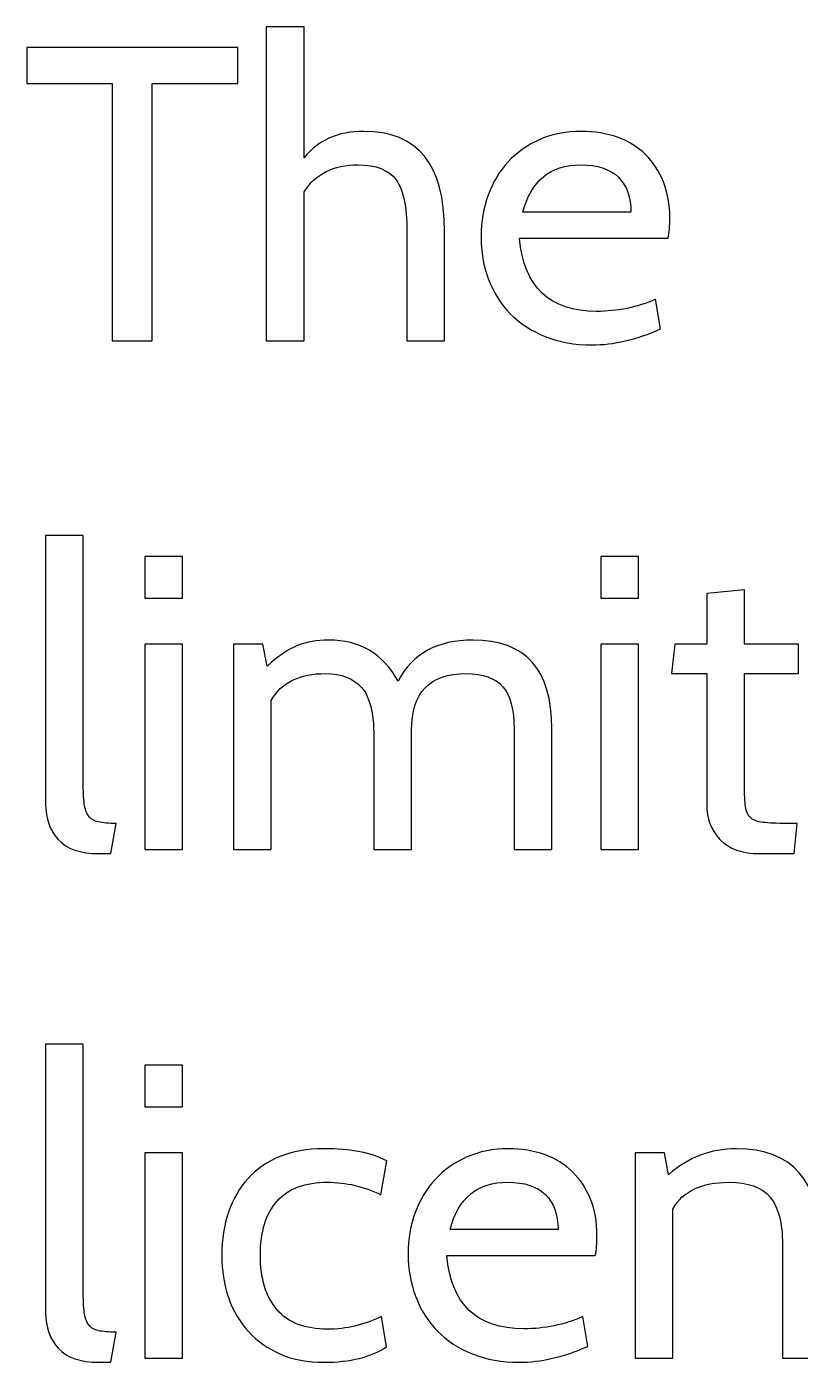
# Model space of a CAD drawing. Header units: centimetres. Extents: x -24 to 24.1, y -20.7 to 0.5.
# Drawn here: x 6.308 to 7.872, y -10.819 to -8.118 of the extents above; entities that cross this region are included whole.
import ezdxf

# ---------------------------------------------------------------- set-up
doc = ezdxf.new("R2010")
doc.units = ezdxf.units.CM
doc.header["$MEASUREMENT"] = 0
doc.layers.add('Layer 1', color=7, linetype='Continuous')

msp = doc.modelspace()

# ---------------------------------------------------------------- linework, layer by layer
at = {"layer": 'Layer 1', "color": 250}
for points, knots in [([(7.15286, -8.75331), (7.15286, -8.75331), (7.07666, -8.75331), (7.07666, -8.75331), (7.07666, -8.75331), (7.07666, -8.75331), (7.07666, -8.53148), (7.07666, -8.53148), (7.07666, -8.53148), (7.07666, -8.48238), (7.06932, -8.4478), (7.05465, -8.42777), (7.05465, -8.42777), (7.03997, -8.40773), (7.01429, -8.39771), (6.9776, -8.39771), (6.9776, -8.39771), (6.92793, -8.39771), (6.89181, -8.41577), (6.86923, -8.4519), (6.86923, -8.4519), (6.86923, -8.4519), (6.86923, -8.75331), (6.86923, -8.75331), (6.86923, -8.75331), (6.86923, -8.75331), (6.79218, -8.75331), (6.79218, -8.75331), (6.79218, -8.75331), (6.79218, -8.75331), (6.79218, -8.11831), (6.79218, -8.11831), (6.79218, -8.11831), (6.79218, -8.11831), (6.86923, -8.11831), (6.86923, -8.11831), (6.86923, -8.11831), (6.86923, -8.11831), (6.86923, -8.38332), (6.86923, -8.38332), (6.86923, -8.38332), (6.89689, -8.34776), (6.93696, -8.32997), (6.98945, -8.32997), (6.98945, -8.32997), (7.09839, -8.32997), (7.15286, -8.39714), (7.15286, -8.53148), (7.15286, -8.53148), (7.15286, -8.53148), (7.15286, -8.75331), (7.15286, -8.75331)], [0, 0, 0, 0, 0.0714286, 0.0714286, 0.0714286, 0.0714286, 0.1428571, 0.1428571, 0.1428571, 0.1428571, 0.2142857, 0.2142857, 0.2142857, 0.2142857, 0.2857143, 0.2857143, 0.2857143, 0.2857143, 0.3571429, 0.3571429, 0.3571429, 0.3571429, 0.4285714, 0.4285714, 0.4285714, 0.4285714, 0.5, 0.5, 0.5, 0.5, 0.5714286, 0.5714286, 0.5714286, 0.5714286, 0.6428571, 0.6428571, 0.6428571, 0.6428571, 0.7142857, 0.7142857, 0.7142857, 0.7142857, 0.7857143, 0.7857143, 0.7857143, 0.7857143, 0.8571429, 0.8571429, 0.8571429, 0.8571429, 1, 1, 1, 1]), ([(6.7346, -8.23345), (6.7346, -8.23345), (6.56188, -8.23345), (6.56188, -8.23345), (6.56188, -8.23345), (6.56188, -8.23345), (6.56188, -8.75331), (6.56188, -8.75331), (6.56188, -8.75331), (6.56188, -8.75331), (6.4806, -8.75331), (6.4806, -8.75331), (6.4806, -8.75331), (6.4806, -8.75331), (6.4806, -8.23345), (6.4806, -8.23345), (6.4806, -8.23345), (6.4806, -8.23345), (6.30788, -8.23345), (6.30788, -8.23345), (6.30788, -8.23345), (6.30788, -8.23345), (6.30788, -8.16064), (6.30788, -8.16064), (6.30788, -8.16064), (6.30788, -8.16064), (6.7346, -8.16064), (6.7346, -8.16064), (6.7346, -8.16064), (6.7346, -8.16064), (6.7346, -8.23345), (6.7346, -8.23345)], [0, 0, 0, 0, 0.1111111, 0.1111111, 0.1111111, 0.1111111, 0.2222222, 0.2222222, 0.2222222, 0.2222222, 0.3333333, 0.3333333, 0.3333333, 0.3333333, 0.4444444, 0.4444444, 0.4444444, 0.4444444, 0.5555556, 0.5555556, 0.5555556, 0.5555556, 0.6666667, 0.6666667, 0.6666667, 0.6666667, 0.7777778, 0.7777778, 0.7777778, 0.7777778, 1, 1, 1, 1]), ([(7.60499, -8.54588), (7.60499, -8.54588), (7.30442, -8.54588), (7.30442, -8.54588), (7.30442, -8.54588), (7.31345, -8.64465), (7.36538, -8.69404), (7.46021, -8.69404), (7.46021, -8.69404), (7.50254, -8.69404), (7.54233, -8.68586), (7.57959, -8.66949), (7.57959, -8.66949), (7.57959, -8.66949), (7.58975, -8.7296), (7.58975, -8.7296), (7.58975, -8.7296), (7.54064, -8.75105), (7.49436, -8.76178), (7.45089, -8.76178), (7.45089, -8.76178), (7.4159, -8.76178), (7.38443, -8.75613), (7.35649, -8.74484), (7.35649, -8.74484), (7.32855, -8.73355), (7.30498, -8.71817), (7.28579, -8.6987), (7.28579, -8.6987), (7.2666, -8.67923), (7.25193, -8.65608), (7.24177, -8.62927), (7.24177, -8.62927), (7.23161, -8.60246), (7.22653, -8.57353), (7.22653, -8.54249), (7.22653, -8.54249), (7.22653, -8.51257), (7.23132, -8.48463), (7.24092, -8.45867), (7.24092, -8.45867), (7.25052, -8.4327), (7.26406, -8.41027), (7.28156, -8.39136), (7.28156, -8.39136), (7.29906, -8.37245), (7.32037, -8.35749), (7.34548, -8.34649), (7.34548, -8.34649), (7.3706, -8.33548), (7.39868, -8.32997), (7.42973, -8.32997), (7.42973, -8.32997), (7.45626, -8.32997), (7.48053, -8.33393), (7.50254, -8.34183), (7.50254, -8.34183), (7.52455, -8.34973), (7.54332, -8.3613), (7.55884, -8.37654), (7.55884, -8.37654), (7.57437, -8.39178), (7.5865, -8.41027), (7.59525, -8.432), (7.59525, -8.432), (7.604, -8.45373), (7.60837, -8.47814), (7.60837, -8.50524), (7.60837, -8.50524), (7.60837, -8.52104), (7.60725, -8.53459), (7.60499, -8.54588)], [0, 0, 0, 0, 0.0526316, 0.0526316, 0.0526316, 0.0526316, 0.1052632, 0.1052632, 0.1052632, 0.1052632, 0.1578947, 0.1578947, 0.1578947, 0.1578947, 0.2105263, 0.2105263, 0.2105263, 0.2105263, 0.2631579, 0.2631579, 0.2631579, 0.2631579, 0.3157895, 0.3157895, 0.3157895, 0.3157895, 0.3684211, 0.3684211, 0.3684211, 0.3684211, 0.4210526, 0.4210526, 0.4210526, 0.4210526, 0.4736842, 0.4736842, 0.4736842, 0.4736842, 0.5263158, 0.5263158, 0.5263158, 0.5263158, 0.5789474, 0.5789474, 0.5789474, 0.5789474, 0.6315789, 0.6315789, 0.6315789, 0.6315789, 0.6842105, 0.6842105, 0.6842105, 0.6842105, 0.7368421, 0.7368421, 0.7368421, 0.7368421, 0.7894737, 0.7894737, 0.7894737, 0.7894737, 0.8421053, 0.8421053, 0.8421053, 0.8421053, 0.8947368, 0.8947368, 0.8947368, 0.8947368, 1, 1, 1, 1]), ([(7.42803, -8.39771), (7.36651, -8.39771), (7.32756, -8.4296), (7.31119, -8.49338), (7.31119, -8.49338), (7.31119, -8.49338), (7.52963, -8.49338), (7.52963, -8.49338), (7.52963, -8.49338), (7.52963, -8.4629), (7.52117, -8.43934), (7.50423, -8.42269), (7.50423, -8.42269), (7.4873, -8.40603), (7.4619, -8.39771), (7.42803, -8.39771)], [0, 0, 0, 0, 0.2, 0.2, 0.2, 0.2, 0.4, 0.4, 0.4, 0.4, 0.6, 0.6, 0.6, 0.6, 1, 1, 1, 1]), ([(6.48907, -9.72953), (6.48907, -9.72953), (6.47806, -9.79049), (6.47806, -9.79049), (6.47806, -9.79049), (6.47806, -9.79049), (6.45351, -9.79049), (6.45351, -9.79049), (6.45351, -9.79049), (6.41625, -9.79049), (6.38902, -9.78103), (6.3718, -9.76212), (6.3718, -9.76212), (6.35459, -9.74321), (6.34598, -9.71937), (6.34598, -9.69058), (6.34598, -9.69058), (6.34598, -9.69058), (6.34598, -9.14702), (6.34598, -9.14702), (6.34598, -9.14702), (6.34598, -9.14702), (6.42218, -9.14702), (6.42218, -9.14702), (6.42218, -9.14702), (6.42218, -9.14702), (6.42218, -9.64655), (6.42218, -9.64655), (6.42218, -9.64655), (6.42218, -9.66405), (6.42289, -9.6783), (6.4243, -9.68931), (6.4243, -9.68931), (6.42571, -9.70032), (6.42867, -9.70878), (6.43319, -9.71471), (6.43319, -9.71471), (6.4377, -9.72064), (6.44434, -9.72459), (6.45308, -9.72656), (6.45308, -9.72656), (6.46183, -9.72854), (6.47383, -9.72953), (6.48907, -9.72953)], [0, 0, 0, 0, 0.0833333, 0.0833333, 0.0833333, 0.0833333, 0.1666667, 0.1666667, 0.1666667, 0.1666667, 0.25, 0.25, 0.25, 0.25, 0.3333333, 0.3333333, 0.3333333, 0.3333333, 0.4166667, 0.4166667, 0.4166667, 0.4166667, 0.5, 0.5, 0.5, 0.5, 0.5833333, 0.5833333, 0.5833333, 0.5833333, 0.6666667, 0.6666667, 0.6666667, 0.6666667, 0.75, 0.75, 0.75, 0.75, 0.8333333, 0.8333333, 0.8333333, 0.8333333, 1, 1, 1, 1]), ([(6.62284, -9.27402), (6.62284, -9.27402), (6.54664, -9.27402), (6.54664, -9.27402), (6.54664, -9.27402), (6.54664, -9.27402), (6.54664, -9.18935), (6.54664, -9.18935), (6.54664, -9.18935), (6.54664, -9.18935), (6.62284, -9.18935), (6.62284, -9.18935), (6.62284, -9.18935), (6.62284, -9.18935), (6.62284, -9.27402), (6.62284, -9.27402)], [0, 0, 0, 0, 0.2, 0.2, 0.2, 0.2, 0.4, 0.4, 0.4, 0.4, 0.6, 0.6, 0.6, 0.6, 1, 1, 1, 1]), ([(7.54486, -9.27402), (7.54486, -9.27402), (7.46866, -9.27402), (7.46866, -9.27402), (7.46866, -9.27402), (7.46866, -9.27402), (7.46866, -9.18935), (7.46866, -9.18935), (7.46866, -9.18935), (7.46866, -9.18935), (7.54486, -9.18935), (7.54486, -9.18935), (7.54486, -9.18935), (7.54486, -9.18935), (7.54486, -9.27402), (7.54486, -9.27402)], [0, 0, 0, 0, 0.2, 0.2, 0.2, 0.2, 0.4, 0.4, 0.4, 0.4, 0.6, 0.6, 0.6, 0.6, 1, 1, 1, 1]), ([(7.86574, -9.72953), (7.86574, -9.72953), (7.85981, -9.79049), (7.85981, -9.79049), (7.85981, -9.79049), (7.85981, -9.79049), (7.79123, -9.79049), (7.79123, -9.79049), (7.79123, -9.79049), (7.75455, -9.79049), (7.72731, -9.78089), (7.70953, -9.7617), (7.70953, -9.7617), (7.69175, -9.74251), (7.68286, -9.71908), (7.68286, -9.69143), (7.68286, -9.69143), (7.68286, -9.69143), (7.68286, -9.42642), (7.68286, -9.42642), (7.68286, -9.42642), (7.68286, -9.42642), (7.61174, -9.42642), (7.61174, -9.42642), (7.61174, -9.42642), (7.61174, -9.42642), (7.61851, -9.36715), (7.61851, -9.36715), (7.61851, -9.36715), (7.61851, -9.36715), (7.68286, -9.36715), (7.68286, -9.36715), (7.68286, -9.36715), (7.68286, -9.36715), (7.68286, -9.2647), (7.68286, -9.2647), (7.68286, -9.2647), (7.68286, -9.2647), (7.75906, -9.25708), (7.75906, -9.25708), (7.75906, -9.25708), (7.75906, -9.25708), (7.75906, -9.36715), (7.75906, -9.36715), (7.75906, -9.36715), (7.75906, -9.36715), (7.86828, -9.36715), (7.86828, -9.36715), (7.86828, -9.36715), (7.86828, -9.36715), (7.86828, -9.42642), (7.86828, -9.42642), (7.86828, -9.42642), (7.86828, -9.42642), (7.75906, -9.42642), (7.75906, -9.42642), (7.75906, -9.42642), (7.75906, -9.42642), (7.75906, -9.64486), (7.75906, -9.64486), (7.75906, -9.64486), (7.75906, -9.66462), (7.75963, -9.68014), (7.76075, -9.69143), (7.76075, -9.69143), (7.76188, -9.70272), (7.76513, -9.71118), (7.77049, -9.71683), (7.77049, -9.71683), (7.77585, -9.72247), (7.78446, -9.726), (7.79631, -9.72741), (7.79631, -9.72741), (7.80817, -9.72882), (7.82482, -9.72953), (7.84627, -9.72953), (7.84627, -9.72953), (7.84627, -9.72953), (7.86574, -9.72953), (7.86574, -9.72953)], [0, 0, 0, 0, 0.047619, 0.047619, 0.047619, 0.047619, 0.0952381, 0.0952381, 0.0952381, 0.0952381, 0.1428571, 0.1428571, 0.1428571, 0.1428571, 0.1904762, 0.1904762, 0.1904762, 0.1904762, 0.2380952, 0.2380952, 0.2380952, 0.2380952, 0.2857143, 0.2857143, 0.2857143, 0.2857143, 0.3333333, 0.3333333, 0.3333333, 0.3333333, 0.3809524, 0.3809524, 0.3809524, 0.3809524, 0.4285714, 0.4285714, 0.4285714, 0.4285714, 0.4761905, 0.4761905, 0.4761905, 0.4761905, 0.5238095, 0.5238095, 0.5238095, 0.5238095, 0.5714286, 0.5714286, 0.5714286, 0.5714286, 0.6190476, 0.6190476, 0.6190476, 0.6190476, 0.6666667, 0.6666667, 0.6666667, 0.6666667, 0.7142857, 0.7142857, 0.7142857, 0.7142857, 0.7619048, 0.7619048, 0.7619048, 0.7619048, 0.8095238, 0.8095238, 0.8095238, 0.8095238, 0.8571429, 0.8571429, 0.8571429, 0.8571429, 0.9047619, 0.9047619, 0.9047619, 0.9047619, 1, 1, 1, 1]), ([(6.62284, -9.78202), (6.62284, -9.78202), (6.54664, -9.78202), (6.54664, -9.78202), (6.54664, -9.78202), (6.54664, -9.78202), (6.54664, -9.36715), (6.54664, -9.36715), (6.54664, -9.36715), (6.54664, -9.36715), (6.62284, -9.36715), (6.62284, -9.36715), (6.62284, -9.36715), (6.62284, -9.36715), (6.62284, -9.78202), (6.62284, -9.78202)], [0, 0, 0, 0, 0.2, 0.2, 0.2, 0.2, 0.4, 0.4, 0.4, 0.4, 0.6, 0.6, 0.6, 0.6, 1, 1, 1, 1]), ([(7.3696, -9.78202), (7.3696, -9.78202), (7.2934, -9.78202), (7.2934, -9.78202), (7.2934, -9.78202), (7.2934, -9.78202), (7.2934, -9.53818), (7.2934, -9.53818), (7.2934, -9.53818), (7.2934, -9.49923), (7.28578, -9.47087), (7.27054, -9.45309), (7.27054, -9.45309), (7.2553, -9.43531), (7.23046, -9.42642), (7.19603, -9.42642), (7.19603, -9.42642), (7.12265, -9.42642), (7.08596, -9.4648), (7.08596, -9.54157), (7.08596, -9.54157), (7.08596, -9.54157), (7.08596, -9.78202), (7.08596, -9.78202), (7.08596, -9.78202), (7.08596, -9.78202), (7.00976, -9.78202), (7.00976, -9.78202), (7.00976, -9.78202), (7.00976, -9.78202), (7.00976, -9.55342), (7.00976, -9.55342), (7.00976, -9.55342), (7.00976, -9.50601), (7.00144, -9.47299), (6.98478, -9.45436), (6.98478, -9.45436), (6.96813, -9.43573), (6.944, -9.42642), (6.91239, -9.42642), (6.91239, -9.42642), (6.85934, -9.42642), (6.82265, -9.44448), (6.80233, -9.48061), (6.80233, -9.48061), (6.80233, -9.48061), (6.80233, -9.78202), (6.80233, -9.78202), (6.80233, -9.78202), (6.80233, -9.78202), (6.72613, -9.78202), (6.72613, -9.78202), (6.72613, -9.78202), (6.72613, -9.78202), (6.72613, -9.36715), (6.72613, -9.36715), (6.72613, -9.36715), (6.72613, -9.36715), (6.78539, -9.36715), (6.78539, -9.36715), (6.78539, -9.36715), (6.78539, -9.36715), (6.79386, -9.41118), (6.79386, -9.41118), (6.79386, -9.41118), (6.81644, -9.39086), (6.83704, -9.37703), (6.85567, -9.36969), (6.85567, -9.36969), (6.87429, -9.36235), (6.89518, -9.35868), (6.91832, -9.35868), (6.91832, -9.35868), (6.98154, -9.35868), (7.02839, -9.38634), (7.05887, -9.44166), (7.05887, -9.44166), (7.08765, -9.38634), (7.13817, -9.35868), (7.21042, -9.35868), (7.21042, -9.35868), (7.31654, -9.35868), (7.3696, -9.41823), (7.3696, -9.53733), (7.3696, -9.53733), (7.3696, -9.53733), (7.3696, -9.78202), (7.3696, -9.78202)], [0, 0, 0, 0, 0.0434783, 0.0434783, 0.0434783, 0.0434783, 0.0869565, 0.0869565, 0.0869565, 0.0869565, 0.1304348, 0.1304348, 0.1304348, 0.1304348, 0.173913, 0.173913, 0.173913, 0.173913, 0.2173913, 0.2173913, 0.2173913, 0.2173913, 0.2608696, 0.2608696, 0.2608696, 0.2608696, 0.3043478, 0.3043478, 0.3043478, 0.3043478, 0.3478261, 0.3478261, 0.3478261, 0.3478261, 0.3913043, 0.3913043, 0.3913043, 0.3913043, 0.4347826, 0.4347826, 0.4347826, 0.4347826, 0.4782609, 0.4782609, 0.4782609, 0.4782609, 0.5217391, 0.5217391, 0.5217391, 0.5217391, 0.5652174, 0.5652174, 0.5652174, 0.5652174, 0.6086957, 0.6086957, 0.6086957, 0.6086957, 0.6521739, 0.6521739, 0.6521739, 0.6521739, 0.6956522, 0.6956522, 0.6956522, 0.6956522, 0.7391304, 0.7391304, 0.7391304, 0.7391304, 0.7826087, 0.7826087, 0.7826087, 0.7826087, 0.826087, 0.826087, 0.826087, 0.826087, 0.8695652, 0.8695652, 0.8695652, 0.8695652, 0.9130435, 0.9130435, 0.9130435, 0.9130435, 1, 1, 1, 1]), ([(7.54486, -9.78202), (7.54486, -9.78202), (7.46866, -9.78202), (7.46866, -9.78202), (7.46866, -9.78202), (7.46866, -9.78202), (7.46866, -9.36715), (7.46866, -9.36715), (7.46866, -9.36715), (7.46866, -9.36715), (7.54486, -9.36715), (7.54486, -9.36715), (7.54486, -9.36715), (7.54486, -9.36715), (7.54486, -9.78202), (7.54486, -9.78202)], [0, 0, 0, 0, 0.2, 0.2, 0.2, 0.2, 0.4, 0.4, 0.4, 0.4, 0.6, 0.6, 0.6, 0.6, 1, 1, 1, 1]), ([(6.48907, -10.75824), (6.48907, -10.75824), (6.47806, -10.8192), (6.47806, -10.8192), (6.47806, -10.8192), (6.47806, -10.8192), (6.45351, -10.8192), (6.45351, -10.8192), (6.45351, -10.8192), (6.41625, -10.8192), (6.38902, -10.80974), (6.3718, -10.79083), (6.3718, -10.79083), (6.35459, -10.77192), (6.34598, -10.74808), (6.34598, -10.71929), (6.34598, -10.71929), (6.34598, -10.71929), (6.34598, -10.17573), (6.34598, -10.17573), (6.34598, -10.17573), (6.34598, -10.17573), (6.42218, -10.17573), (6.42218, -10.17573), (6.42218, -10.17573), (6.42218, -10.17573), (6.42218, -10.67526), (6.42218, -10.67526), (6.42218, -10.67526), (6.42218, -10.69276), (6.42289, -10.70701), (6.4243, -10.71802), (6.4243, -10.71802), (6.42571, -10.72903), (6.42867, -10.73749), (6.43319, -10.74342), (6.43319, -10.74342), (6.4377, -10.74935), (6.44434, -10.7533), (6.45308, -10.75527), (6.45308, -10.75527), (6.46183, -10.75725), (6.47383, -10.75824), (6.48907, -10.75824)], [0, 0, 0, 0, 0.0833333, 0.0833333, 0.0833333, 0.0833333, 0.1666667, 0.1666667, 0.1666667, 0.1666667, 0.25, 0.25, 0.25, 0.25, 0.3333333, 0.3333333, 0.3333333, 0.3333333, 0.4166667, 0.4166667, 0.4166667, 0.4166667, 0.5, 0.5, 0.5, 0.5, 0.5833333, 0.5833333, 0.5833333, 0.5833333, 0.6666667, 0.6666667, 0.6666667, 0.6666667, 0.75, 0.75, 0.75, 0.75, 0.8333333, 0.8333333, 0.8333333, 0.8333333, 1, 1, 1, 1]), ([(6.62284, -10.30273), (6.62284, -10.30273), (6.54664, -10.30273), (6.54664, -10.30273), (6.54664, -10.30273), (6.54664, -10.30273), (6.54664, -10.21806), (6.54664, -10.21806), (6.54664, -10.21806), (6.54664, -10.21806), (6.62284, -10.21806), (6.62284, -10.21806), (6.62284, -10.21806), (6.62284, -10.21806), (6.62284, -10.30273), (6.62284, -10.30273)], [0, 0, 0, 0, 0.2, 0.2, 0.2, 0.2, 0.4, 0.4, 0.4, 0.4, 0.6, 0.6, 0.6, 0.6, 1, 1, 1, 1]), ([(6.62284, -10.81073), (6.62284, -10.81073), (6.54664, -10.81073), (6.54664, -10.81073), (6.54664, -10.81073), (6.54664, -10.81073), (6.54664, -10.39586), (6.54664, -10.39586), (6.54664, -10.39586), (6.54664, -10.39586), (6.62284, -10.39586), (6.62284, -10.39586), (6.62284, -10.39586), (6.62284, -10.39586), (6.62284, -10.81073), (6.62284, -10.81073)], [0, 0, 0, 0, 0.2, 0.2, 0.2, 0.2, 0.4, 0.4, 0.4, 0.4, 0.6, 0.6, 0.6, 0.6, 1, 1, 1, 1]), ([(6.90901, -10.8192), (6.87571, -10.8192), (6.84635, -10.81369), (6.82095, -10.80269), (6.82095, -10.80269), (6.79555, -10.79168), (6.77396, -10.77644), (6.75618, -10.75697), (6.75618, -10.75697), (6.7384, -10.73749), (6.725, -10.71463), (6.71597, -10.68839), (6.71597, -10.68839), (6.70694, -10.66214), (6.70242, -10.63349), (6.70242, -10.60245), (6.70242, -10.60245), (6.70242, -10.57084), (6.70694, -10.54191), (6.71597, -10.51567), (6.71597, -10.51567), (6.725, -10.48942), (6.73812, -10.4667), (6.75534, -10.44751), (6.75534, -10.44751), (6.77255, -10.42832), (6.794, -10.4135), (6.81968, -10.40306), (6.81968, -10.40306), (6.84537, -10.39262), (6.87486, -10.38739), (6.90816, -10.38739), (6.90816, -10.38739), (6.96348, -10.38739), (7.00609, -10.39558), (7.03601, -10.41195), (7.03601, -10.41195), (7.03601, -10.41195), (7.02415, -10.48053), (7.02415, -10.48053), (7.02415, -10.48053), (6.98916, -10.4636), (6.95332, -10.45513), (6.91663, -10.45513), (6.91663, -10.45513), (6.87091, -10.45513), (6.83676, -10.46783), (6.81418, -10.49323), (6.81418, -10.49323), (6.7916, -10.51863), (6.78031, -10.55504), (6.78031, -10.60245), (6.78031, -10.60245), (6.78031, -10.64986), (6.7916, -10.68669), (6.81418, -10.71294), (6.81418, -10.71294), (6.83676, -10.73919), (6.87091, -10.75231), (6.91663, -10.75231), (6.91663, -10.75231), (6.95388, -10.75231), (6.99001, -10.74384), (7.025, -10.72691), (7.025, -10.72691), (7.025, -10.72691), (7.03516, -10.78787), (7.03516, -10.78787), (7.03516, -10.78787), (7.00412, -10.80875), (6.96207, -10.8192), (6.90901, -10.8192)], [0, 0, 0, 0, 0.0526316, 0.0526316, 0.0526316, 0.0526316, 0.1052632, 0.1052632, 0.1052632, 0.1052632, 0.1578947, 0.1578947, 0.1578947, 0.1578947, 0.2105263, 0.2105263, 0.2105263, 0.2105263, 0.2631579, 0.2631579, 0.2631579, 0.2631579, 0.3157895, 0.3157895, 0.3157895, 0.3157895, 0.3684211, 0.3684211, 0.3684211, 0.3684211, 0.4210526, 0.4210526, 0.4210526, 0.4210526, 0.4736842, 0.4736842, 0.4736842, 0.4736842, 0.5263158, 0.5263158, 0.5263158, 0.5263158, 0.5789474, 0.5789474, 0.5789474, 0.5789474, 0.6315789, 0.6315789, 0.6315789, 0.6315789, 0.6842105, 0.6842105, 0.6842105, 0.6842105, 0.7368421, 0.7368421, 0.7368421, 0.7368421, 0.7894737, 0.7894737, 0.7894737, 0.7894737, 0.8421053, 0.8421053, 0.8421053, 0.8421053, 0.8947368, 0.8947368, 0.8947368, 0.8947368, 1, 1, 1, 1]), ([(7.45765, -10.6033), (7.45765, -10.6033), (7.15708, -10.6033), (7.15708, -10.6033), (7.15708, -10.6033), (7.16611, -10.70207), (7.21804, -10.75146), (7.31287, -10.75146), (7.31287, -10.75146), (7.3552, -10.75146), (7.39499, -10.74328), (7.43225, -10.72691), (7.43225, -10.72691), (7.43225, -10.72691), (7.44241, -10.78702), (7.44241, -10.78702), (7.44241, -10.78702), (7.3933, -10.80847), (7.34702, -10.8192), (7.30355, -10.8192), (7.30355, -10.8192), (7.26856, -10.8192), (7.23709, -10.81355), (7.20915, -10.80226), (7.20915, -10.80226), (7.18121, -10.79097), (7.15764, -10.77559), (7.13845, -10.75612), (7.13845, -10.75612), (7.11926, -10.73665), (7.10459, -10.7135), (7.09443, -10.68669), (7.09443, -10.68669), (7.08427, -10.65988), (7.07919, -10.63095), (7.07919, -10.59991), (7.07919, -10.59991), (7.07919, -10.56999), (7.08398, -10.54205), (7.09358, -10.51609), (7.09358, -10.51609), (7.10318, -10.49012), (7.11672, -10.46769), (7.13422, -10.44878), (7.13422, -10.44878), (7.15172, -10.42987), (7.17303, -10.41491), (7.19814, -10.40391), (7.19814, -10.40391), (7.22326, -10.3929), (7.25134, -10.38739), (7.28239, -10.38739), (7.28239, -10.38739), (7.30892, -10.38739), (7.33319, -10.39135), (7.3552, -10.39925), (7.3552, -10.39925), (7.37721, -10.40715), (7.39598, -10.41872), (7.4115, -10.43396), (7.4115, -10.43396), (7.42703, -10.4492), (7.43916, -10.46769), (7.44791, -10.48942), (7.44791, -10.48942), (7.45666, -10.51115), (7.46103, -10.53556), (7.46103, -10.56266), (7.46103, -10.56266), (7.46103, -10.57846), (7.45991, -10.59201), (7.45765, -10.6033)], [0, 0, 0, 0, 0.0526316, 0.0526316, 0.0526316, 0.0526316, 0.1052632, 0.1052632, 0.1052632, 0.1052632, 0.1578947, 0.1578947, 0.1578947, 0.1578947, 0.2105263, 0.2105263, 0.2105263, 0.2105263, 0.2631579, 0.2631579, 0.2631579, 0.2631579, 0.3157895, 0.3157895, 0.3157895, 0.3157895, 0.3684211, 0.3684211, 0.3684211, 0.3684211, 0.4210526, 0.4210526, 0.4210526, 0.4210526, 0.4736842, 0.4736842, 0.4736842, 0.4736842, 0.5263158, 0.5263158, 0.5263158, 0.5263158, 0.5789474, 0.5789474, 0.5789474, 0.5789474, 0.6315789, 0.6315789, 0.6315789, 0.6315789, 0.6842105, 0.6842105, 0.6842105, 0.6842105, 0.7368421, 0.7368421, 0.7368421, 0.7368421, 0.7894737, 0.7894737, 0.7894737, 0.7894737, 0.8421053, 0.8421053, 0.8421053, 0.8421053, 0.8947368, 0.8947368, 0.8947368, 0.8947368, 1, 1, 1, 1]), ([(7.91232, -10.81073), (7.91232, -10.81073), (7.83611, -10.81073), (7.83611, -10.81073), (7.83611, -10.81073), (7.83611, -10.81073), (7.83611, -10.58213), (7.83611, -10.58213), (7.83611, -10.58213), (7.83611, -10.53754), (7.82779, -10.50522), (7.81114, -10.48519), (7.81114, -10.48519), (7.79449, -10.46515), (7.76669, -10.45513), (7.72774, -10.45513), (7.72774, -10.45513), (7.67243, -10.45513), (7.63461, -10.47319), (7.61429, -10.50932), (7.61429, -10.50932), (7.61429, -10.50932), (7.61429, -10.81073), (7.61429, -10.81073), (7.61429, -10.81073), (7.61429, -10.81073), (7.53809, -10.81073), (7.53809, -10.81073), (7.53809, -10.81073), (7.53809, -10.81073), (7.53809, -10.39586), (7.53809, -10.39586), (7.53809, -10.39586), (7.53809, -10.39586), (7.59735, -10.39586), (7.59735, -10.39586), (7.59735, -10.39586), (7.59735, -10.39586), (7.60582, -10.43989), (7.60582, -10.43989), (7.60582, -10.43989), (7.64533, -10.40489), (7.69105, -10.38739), (7.74298, -10.38739), (7.74298, -10.38739), (7.85587, -10.38739), (7.91232, -10.45231), (7.91232, -10.58213), (7.91232, -10.58213), (7.91232, -10.58213), (7.91232, -10.81073), (7.91232, -10.81073)], [0, 0, 0, 0, 0.0714286, 0.0714286, 0.0714286, 0.0714286, 0.1428571, 0.1428571, 0.1428571, 0.1428571, 0.2142857, 0.2142857, 0.2142857, 0.2142857, 0.2857143, 0.2857143, 0.2857143, 0.2857143, 0.3571429, 0.3571429, 0.3571429, 0.3571429, 0.4285714, 0.4285714, 0.4285714, 0.4285714, 0.5, 0.5, 0.5, 0.5, 0.5714286, 0.5714286, 0.5714286, 0.5714286, 0.6428571, 0.6428571, 0.6428571, 0.6428571, 0.7142857, 0.7142857, 0.7142857, 0.7142857, 0.7857143, 0.7857143, 0.7857143, 0.7857143, 0.8571429, 0.8571429, 0.8571429, 0.8571429, 1, 1, 1, 1]), ([(7.28069, -10.45513), (7.21917, -10.45513), (7.18022, -10.48702), (7.16385, -10.5508), (7.16385, -10.5508), (7.16385, -10.5508), (7.38229, -10.5508), (7.38229, -10.5508), (7.38229, -10.5508), (7.38229, -10.52032), (7.37383, -10.49676), (7.35689, -10.48011), (7.35689, -10.48011), (7.33996, -10.46345), (7.31456, -10.45513), (7.28069, -10.45513)], [0, 0, 0, 0, 0.2, 0.2, 0.2, 0.2, 0.4, 0.4, 0.4, 0.4, 0.6, 0.6, 0.6, 0.6, 1, 1, 1, 1])]:
    msp.add_open_spline(points, degree=3, knots=knots, dxfattribs=at)

doc.saveas('drawing.dxf')
